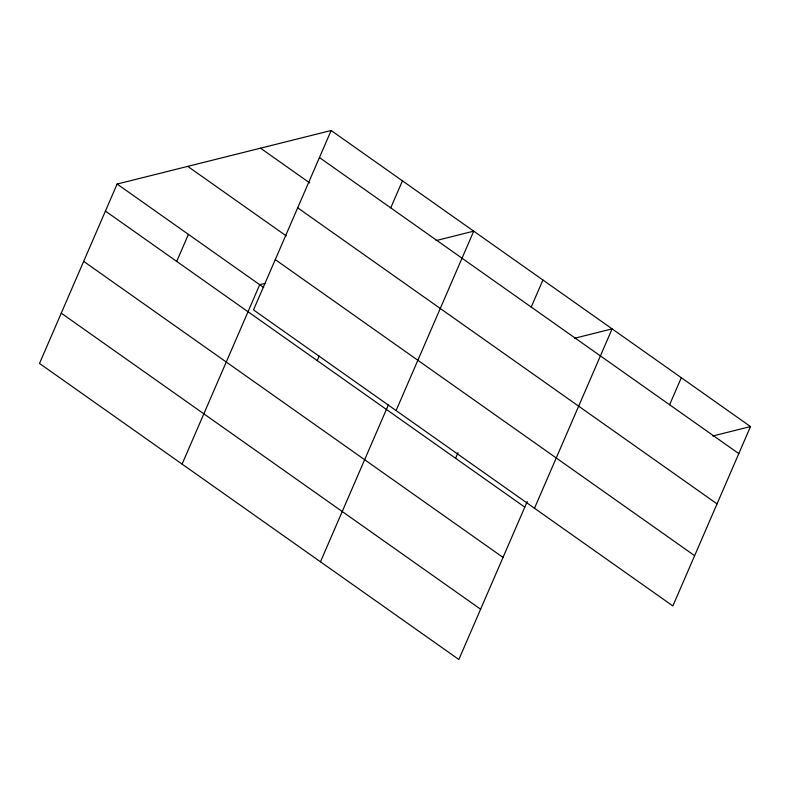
<?xml version="1.0" encoding="UTF-8"?>
<svg xmlns="http://www.w3.org/2000/svg" width="790" height="790" viewBox="0 0 790 790"><rect width="100%" height="100%" fill="white"/><g stroke="black" fill="none" stroke-linecap="round" stroke-linejoin="round"><path stroke-width="1.19" d="M331.148 130.508L253.511 309.897L672.873 605.95L750.5 426.56L331.148 130.508L117.127 184.05L39.5 363.44L458.852 659.492L527.226 501.512M176.713 261.421L188.415 234.373M182.085 464.095L259.713 284.706L265.598 283.235M317.205 360.596L319.15 356.093M390.734 207.879L402.436 180.841M320.473 561.789L388.344 404.934M396.096 410.553L473.724 231.164L436.06 240.595M455.593 458.289L458.032 452.66M531.216 307.053L542.918 280.016M534.484 508.256L612.112 328.867L574.449 338.288M669.604 404.757L681.306 377.719M712.837 435.991L750.5 426.56M319.446 157.546L738.798 453.608M260.522 148.174L309.719 182.915M297.682 207.819L717.043 503.882M187.753 166.374L286.158 235.845M275.276 259.624L694.627 555.676M117.127 184.05L263.722 287.54M105.426 211.088L524.787 507.14M83.671 261.362L503.033 557.414M61.255 313.156L480.616 609.218"/></g></svg>
